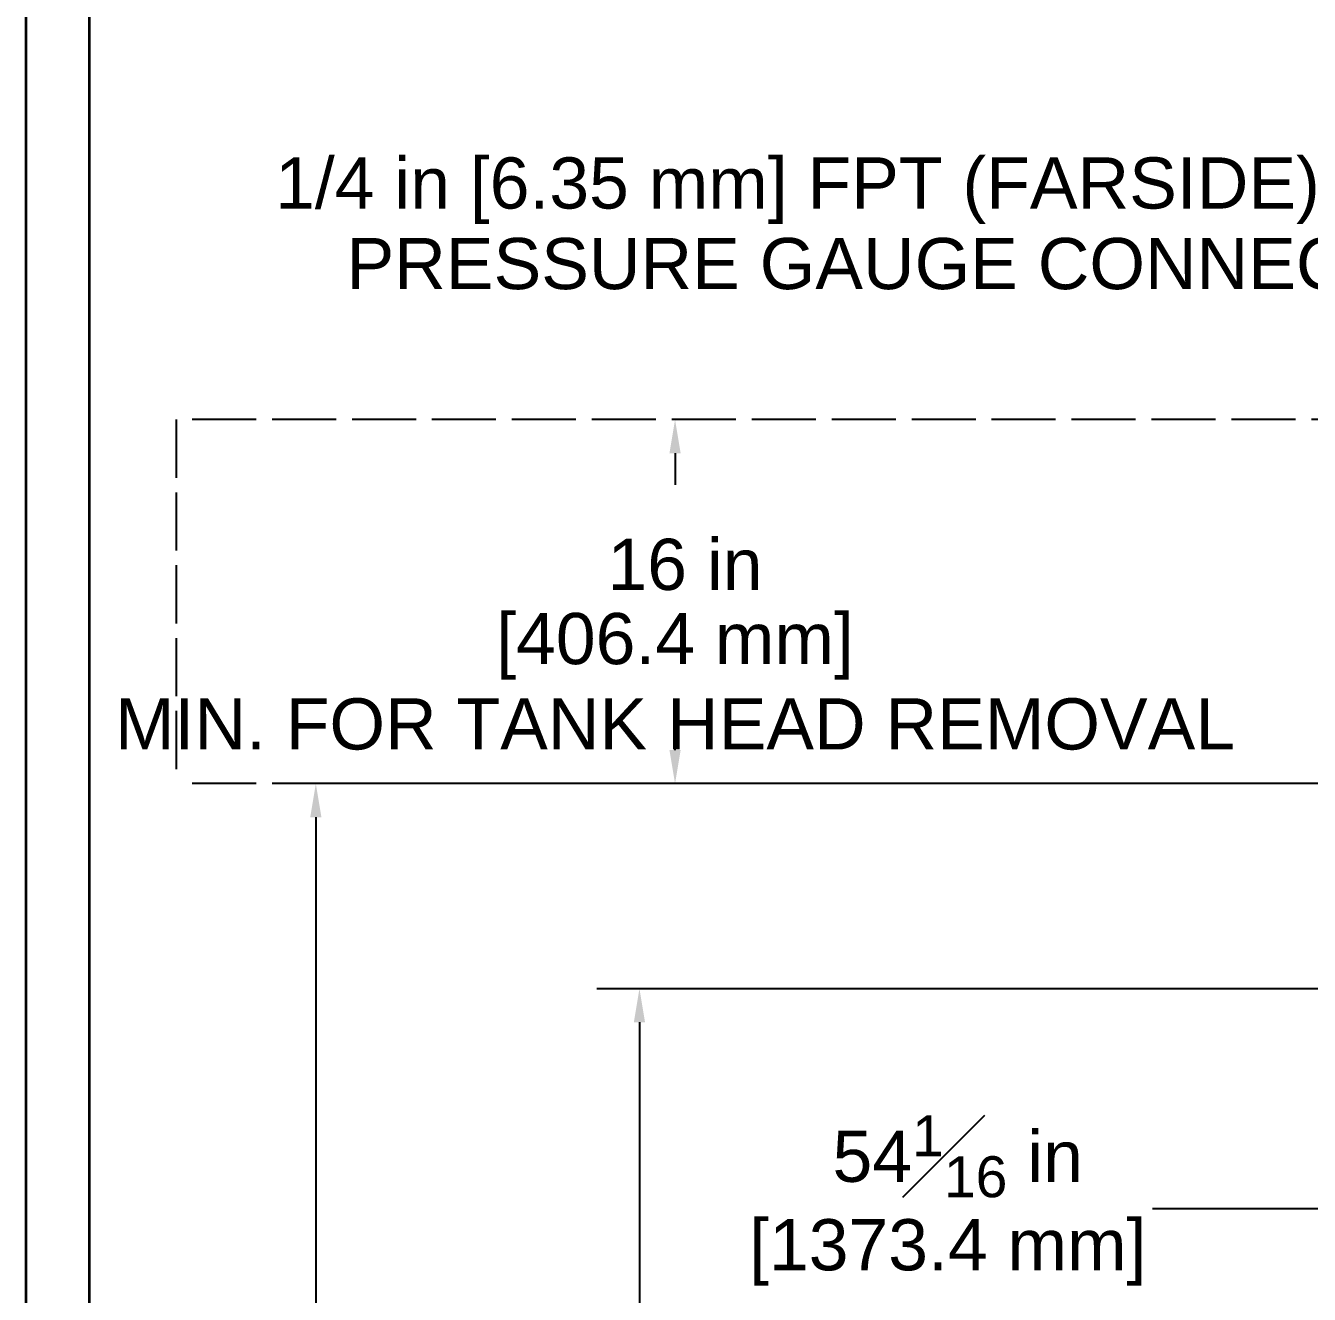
# Model space of a CAD drawing. Header units: inches. Extents: x 19 to 503, y 7 to 322.
# Drawn here: x 18.7 to 75.2, y 118.1 to 173.8 of the extents above; entities that cross this region are included whole.
import ezdxf

# ---------------------------------------------------------------- set-up
doc = ezdxf.new("R2010")
doc.units = ezdxf.units.IN
doc.header["$LTSCALE"] = 15
doc.header["$MEASUREMENT"] = 0
doc.linetypes.add('DASHED_SPACE', pattern=[0.2067, 0.1654, -0.0413])
doc.layers.get('0').update_dxf_attribs({"lineweight": 25})
for name, color, linetype, lineweight in [('Border', 7, 'Continuous', 35), ('Dimension (ANSI)', 7, 'Continuous', 25), ('Sketch Geometry (ANSI)', 7, 'Continuous', 25), ('Symbol (ANSI)', 7, 'Continuous', 25)]:
    doc.layers.add(name, color=color, linetype=linetype, lineweight=lineweight)
doc.styles.add('MEMCOR Medium', font='arial.ttf')
doc.dimstyles.new('Default (ANSI)', dxfattribs={"dimscale": 15, "dimtxt": 0.15, "dimasz": 0.098425, "dimexe": 0.125, "dimexo": 0.0625, "dimgap": 0.031496, "dimtad": 0, "dimtih": 1, "dimtoh": 1, "dimdec": 4, "dimrnd": 1e-08, "dimzin": 3, "dimdsep": 46, "dimlunit": 5, "dimtxsty": 'MEMCOR Medium', "dimcen": 0.09, "dimdle": 0.393701, "dimclrd": 256, "dimclre": 256, "dimclrt": 256, "dimadec": 0, "dimazin": 1, "dimtfac": 0.8, "dimtofl": 0, "dimtmove": 0, "dimatfit": 3, "dimfxl": 1, "dimfrac": 1, "dimtolj": 1, "dimtzin": 4, "dimlwd": -1, "dimlwe": -1, "dimarcsym": 0})
doc.dimstyles.new('Default (ANSI)$7', dxfattribs={"dimscale": 15, "dimtxt": 0.15, "dimasz": 0.098425, "dimexe": 0.125, "dimexo": 0.0625, "dimgap": 0.031496, "dimtad": 0, "dimtih": 1, "dimtoh": 1, "dimdec": 4, "dimrnd": 1e-08, "dimzin": 3, "dimdsep": 46, "dimlunit": 5, "dimtxsty": 'MEMCOR Medium', "dimcen": 0.09, "dimdle": 0.393701, "dimclrd": 256, "dimclre": 256, "dimclrt": 256, "dimadec": 0, "dimazin": 1, "dimtfac": 0.8, "dimtofl": 0, "dimtmove": 0, "dimatfit": 3, "dimfxl": 1, "dimfrac": 1, "dimtolj": 1, "dimtzin": 4, "dimlwd": -1, "dimlwe": -1, "dimarcsym": 0})

# ---------------------------------------------------------------- blocks, each defined once
blk = doc.blocks.new('Borders 22x34_D')
at = {"layer": 'Border'}
for p, q in [((1.25, 21.5), (1.25, 0.5)), ((1.4375, 0.5), (1.4375, 21.3125))]:
    blk.add_line(p, q, dxfattribs=at)
blk = doc.blocks.new('*D18')
at = {"layer": 'Defpoints', "color": 0, "transparency": 16777216}
for p in [(42.788, 156.509), (42.788, 140.509), (47.299, 140.509)]:
    blk.add_point(p, dxfattribs=at)
at = {"layer": 'Dimension (ANSI)', "transparency": 16777216}
for p, q in [((47.299, 155.032), (47.299, 153.646)), ((47.299, 141.985), (47.299, 143.371))]:
    blk.add_line(p, q, dxfattribs=at)
for points in [[(47.053, 155.032), (47.545, 155.032), (47.299, 156.509)], [(47.053, 141.985), (47.545, 141.985), (47.299, 140.509)]]:
    blk.add_solid(points, dxfattribs=at)
at = {"layer": 'Dimension (ANSI)', "transparency": 16777216, "char_height": 2.25, "attachment_point": 5, "style": 'MEMCOR Medium'}
for s, insert in [('\\A1; \\fArial|b0|i0;16 in', (47.299, 150.13)), ('\\A1;[406.4 mm]{\\P\\fArial|b0|i0;MIN. FOR TANK HEAD REMOVAL}', (47.299, 144.993))]:
    blk.add_mtext(s, dxfattribs=dict(at, insert=insert))
blk = doc.blocks.new('*D19')
at = {"layer": 'Defpoints', "color": 0, "transparency": 16777216}
for p in [(76.504, 130.124), (130.574, 130.124), (130.574, 121.816)]:
    blk.add_point(p, dxfattribs=at)
at = {"layer": 'Dimension (ANSI)', "transparency": 16777216}
for p, q in [((76.504, 129.186), (76.504, 119.941)), ((130.574, 129.186), (130.574, 119.941)), ((76.504, 121.816), (68.289, 121.816)), ((129.097, 121.816), (77.98, 121.816))]:
    blk.add_line(p, q, dxfattribs=at)
for points in [[(77.98, 122.062), (77.98, 121.57), (76.504, 121.816)], [(129.097, 122.062), (129.097, 121.57), (130.574, 121.816)]]:
    blk.add_solid(points, dxfattribs=at)
at = {"layer": 'Dimension (ANSI)', "transparency": 16777216, "char_height": 2.25, "attachment_point": 5, "style": 'MEMCOR Medium'}
for s, insert in [('\\A1; 54{\\H0.8x;\\S1#16;} in', (59.29, 124.13)), ('\\A1;[1373.4 mm]', (59.29, 119.902))]:
    blk.add_mtext(s, dxfattribs=dict(at, insert=insert))
blk = doc.blocks.new('*D21')
at = {"layer": 'Defpoints', "color": 0, "transparency": 16777216}
for p in [(45.734, 131.494), (84.314, 131.494), (80.815, 43.556)]:
    blk.add_point(p, dxfattribs=at)
at = {"layer": 'Dimension (ANSI)', "transparency": 16777216}
for p, q in [((83.377, 131.494), (43.859, 131.494)), ((45.734, 130.017), (45.734, 103.807)), ((45.734, 45.033), (45.734, 95.319)), ((79.877, 43.556), (43.859, 43.556))]:
    blk.add_line(p, q, dxfattribs=at)
for points in [[(45.488, 130.017), (45.98, 130.017), (45.734, 131.494)], [(45.488, 45.033), (45.98, 45.033), (45.734, 43.556)]]:
    blk.add_solid(points, dxfattribs=at)
at = {"layer": 'Dimension (ANSI)', "transparency": 16777216, "char_height": 2.25, "attachment_point": 5, "style": 'MEMCOR Medium'}
for s, insert in [('\\A1; 87{\\H0.8x;\\S15#16;} in', (45.734, 101.893)), ('\\A1;[2233.6 mm]', (45.734, 97.649))]:
    blk.add_mtext(s, dxfattribs=dict(at, insert=insert))
blk = doc.blocks.new('*D28')
at = {"layer": 'Defpoints', "color": 0, "transparency": 16777216}
for p in [(31.507, 140.509), (102.964, 140.509), (80.815, 43.556)]:
    blk.add_point(p, dxfattribs=at)
at = {"layer": 'Dimension (ANSI)', "transparency": 16777216}
for p, q in [((102.026, 140.509), (29.632, 140.509)), ((31.507, 139.032), (31.507, 88.995)), ((31.507, 45.033), (31.507, 80.507)), ((79.877, 43.556), (29.632, 43.556))]:
    blk.add_line(p, q, dxfattribs=at)
for points in [[(31.261, 139.032), (31.753, 139.032), (31.507, 140.509)], [(31.261, 45.033), (31.753, 45.033), (31.507, 43.556)]]:
    blk.add_solid(points, dxfattribs=at)
at = {"layer": 'Dimension (ANSI)', "transparency": 16777216, "char_height": 2.25, "attachment_point": 5, "style": 'MEMCOR Medium'}
for s, insert in [('\\A1; 96{\\H0.8x;\\S15#16;} in', (31.507, 87.081)), ('\\A1;[2462.6 mm]', (31.507, 82.837))]:
    blk.add_mtext(s, dxfattribs=dict(at, insert=insert))

msp = doc.modelspace()

# ---------------------------------------------------------------- linework, layer by layer
at = {"layer": 'Sketch Geometry (ANSI)', "linetype": 'DASHED_SPACE', "ltscale": 1.032092}
msp.add_line((25.36665, 156.5087), (25.36665, 140.5087), dxfattribs=at)
at = {"layer": 'Sketch Geometry (ANSI)', "linetype": 'DASHED_SPACE', "ltscale": 1.133667}
for p, q in [((137.84455, 156.5087), (25.36665, 156.5087)), ((137.84455, 140.5087), (25.36665, 140.5087))]:
    msp.add_line(p, q, dxfattribs=at)

# ---------------------------------------------------------------- block references
at = {"xscale": 15, "yscale": 15, "zscale": 15}
msp.add_blockref('Borders 22x34_D', (0, 0), dxfattribs=at)

# ---------------------------------------------------------------- texts
at = {"layer": 'Symbol (ANSI)', "insert": (100.26629, 168.03284), "char_height": 2.2500001, "width": 70.5628846, "attachment_point": 3, "line_spacing_factor": 0.944221, "style": 'MEMCOR Medium'}
msp.add_mtext('\\fArial|b0|i0;1/4 in [6.35 mm] FPT (FARSIDE) FOR EFFLUENT\\P\\fArial|b0|i0;PRESSURE GAUGE CONNECTION (by others)', dxfattribs=at)

# ---------------------------------------------------------------- dimensions: what is measured, and where the dimension line sits
at = {"layer": 'Dimension (ANSI)'}
for base, p1, p2, angle, text, override, picture, middle in [((47.29859, 140.5087), (42.7882, 156.5087), (42.7882, 140.5087), 90, ' \\fArial|b0|i0;<> in\\X[406.4 mm]{\\P\\fArial|b0|i0;MIN. FOR TANK HEAD REMOVAL}', {"dimgap": 0.031496, "dimdec": 4, "dimpost": '', "dimse1": 1, "dimse2": 1, "dimtol": 0, "dimlim": 0, "dimtp": 0, "dimtm": 0, "dimtdec": 2, "dimatfit": 1}, '*D18', (47.29859, 148.5087)), ((31.50691, 140.5087), (80.81468, 43.5562), (102.96366, 140.5087), 90, ' <> in\\X[2462.6 mm]', {"dimgap": 0.031496, "dimdec": 4, "dimpost": '', "dimtol": 0, "dimlim": 0, "dimtp": 0, "dimtm": 0, "dimtdec": 2, "dimatfit": 1}, '*D28', (31.50691, 84.7509)), ((45.73377, 131.4937), (80.81468, 43.5562), (84.31424, 131.4937), 90, ' <> in\\X[2233.6 mm]', {"dimgap": 0.031496, "dimdec": 4, "dimpost": '', "dimtol": 0, "dimlim": 0, "dimtp": 0, "dimtm": 0, "dimtdec": 2, "dimatfit": 1}, '*D21', (45.73377, 99.56289)), ((130.57354, 121.81607), (76.50377, 130.1237), (130.57354, 130.1237), 180, ' <> in\\X[1373.4 mm]', {"dimgap": 0.031496, "dimtih": 0, "dimtoh": 0, "dimdec": 4, "dimpost": '', "dimtol": 0, "dimlim": 0, "dimtp": 0, "dimtm": 0, "dimtdec": 2, "dimatfit": 2}, '*D19', (59.29015, 121.81607))]:
    dim = msp.add_linear_dim(base=base, p1=p1, p2=p2, angle=angle, text=text, dimstyle='Default (ANSI)', override=override, dxfattribs=at)
    dim.commit()
    dim.dimension.update_dxf_attribs({"geometry": picture, "text_midpoint": middle, "dimtype": 160})

# ---------------------------------------------------------------- leaders
at = {"layer": 'Symbol (ANSI)', "annotation_type": 0, "has_hookline": 1, "hookline_direction": 1, "text_width": 70.15365}
msp.add_leader([(117.49223, 147.5468), (102.21511, 166.90784), (100.73873, 166.90784)], dimstyle='Default (ANSI)$7', override={"dimasz": 0.098425, "dimtad": 0, "dimldrblk": 'Dot'}, dxfattribs=at)

doc.saveas('drawing.dxf')
